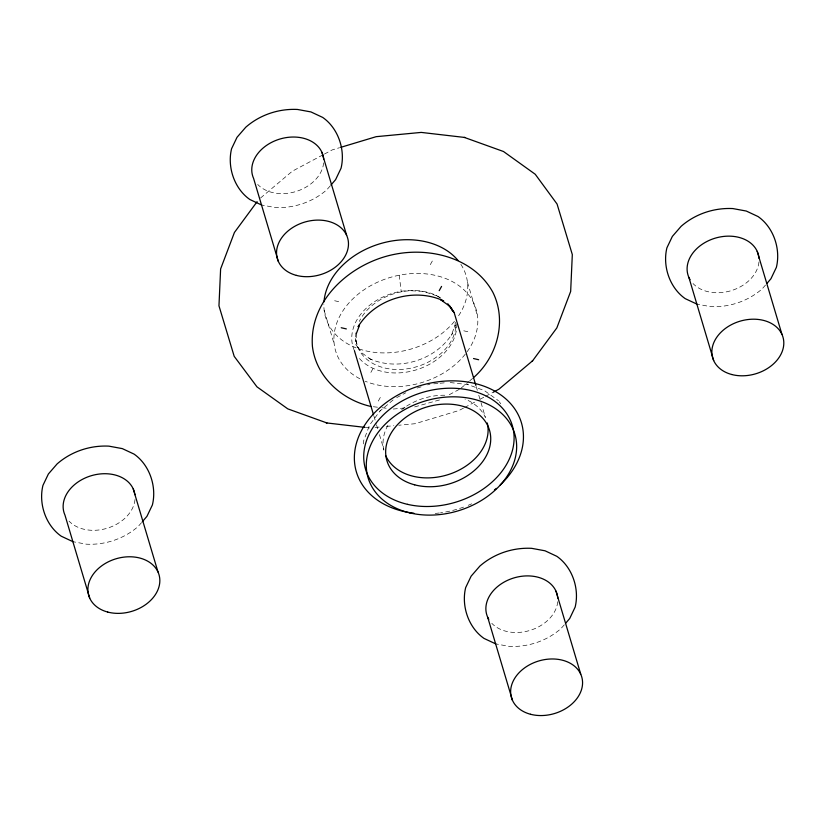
<?xml version="1.0" encoding="UTF-8"?>
<svg xmlns="http://www.w3.org/2000/svg" width="825" height="825" viewBox="0 0 825 825"><rect width="100%" height="100%" fill="white"/><g stroke="black" fill="none" stroke-linecap="round" stroke-linejoin="round"><path stroke-width="0.62" stroke-dasharray="4.12 3.09" d="M356.39 333.661L355.988 341.694L355.142 338.044L358.05 347.645L355.853 344.644L362.134 353.121L371.291 359.669L368.682 358.328C397.702 371.931 435.951 360.473 452.616 333.073L451.162 335.631L455.153 325.132L454.957 328.597L455.276 322.173M363.299 443.902L363.423 441.354L369.538 425.143L379.871 411.118L394.463 398.815M370.889 372.384L373.24 368.084M378.314 401.063L380.676 396.763M430.32 264.639L432.682 260.37M330.186 185.945L326.834 189.76C312.685 202.146 293.855 208.436 275.107 207.508L261.659 205.033M141.549 522.627L138.198 526.443C124.039 538.828 105.208 545.119 86.47 544.191L74.219 541.932M765.518 285.058L762.166 288.874C748.017 301.259 729.187 307.55 710.438 306.622L696.991 304.147M564.29 624.824L560.928 628.629C546.779 641.015 527.948 647.305 509.211 646.377L495.753 643.902M260.576 197.979L292.308 171.208L323.338 154.646M461.134 388.09L468.765 381.645M469.724 380.841L472.581 378.427M379.871 411.118L380.469 410.623M324.452 154.048L332.207 149.913L339.529 147.706M396.712 397.609L405.714 392.803M449.274 394.711L460.175 388.895M463.506 408.107L459.071 410.468L415.099 423.71L398.826 425.246M464.609 407.509L475.685 401.6M480.119 399.228L484.553 396.866M485.667 396.268L493.422 392.133M417.151 388.049L421.802 386.647M427.618 384.904L429.938 384.202M439.467 399.95L414.181 407.055M433.754 383.842L438.838 383.357M440.107 383.243L446.459 382.635M393.257 409.035L404.332 407.993M375.045 427.494L380.057 427.02M386.306 426.432L393.824 425.721M354.43 350.718A53.512 40.074 -16.6 0 1 401.177 291.277C414.934 289.513 430.186 290.431 441.767 298.774L437.683 296.361M450.213 382.542L467.992 384.605L484.378 390.576L498.475 400.713M373.374 406.735L380.83 407.602M382.068 407.736L388.286 408.457M365.733 427.474L369.559 427.917M467.218 384.512L467.992 384.605M334.651 300.743L339.776 301.919M463.784 330.794L468.93 332.011M436.652 295.762L423.101 291.338L410.334 290.709A51.047 38.239 -16.6 0 0 359.308 321.41M499.228 401.734L500.754 403.786M467.455 282.233L477.51 315.965M476.221 386.605L477.324 390.308M478.799 395.247L480.635 401.424M481.006 402.662L485.42 417.471A53.512 40.074 -16.6 0 0 465.022 399.094M373.931 416.151L376.138 423.555M376.509 424.793L377.974 429.732M379.448 434.672L383.862 449.481M324.153 310.396L334.218 344.128M399.228 275.22L401.177 291.277M460.876 264.34A73.281 54.883 -16.6 0 1 457.39 317.532M454.42 321.42A73.281 54.883 -16.6 0 1 373.333 352.213A73.281 54.883 -16.6 0 1 323.864 304.353M456.792 323.843A53.512 40.074 -16.6 0 1 418.677 369.084A53.512 40.074 -16.6 0 1 358.813 357.751M359.886 378.778A73.281 54.883 -16.6 0 1 348.831 303.074A73.281 54.883 -16.6 0 1 447.573 279.304A73.281 54.883 -16.6 0 1 466.012 353.234M465.259 354.193A73.281 54.883 -16.6 0 1 365.238 381.253M383.831 450.141A53.512 40.074 -16.6 0 1 388.585 424.143M401.651 409.623A53.512 40.074 -16.6 0 1 405.622 406.756M406.653 406.096A53.512 40.074 -16.6 0 1 444.923 395.237M455.792 327.298A51.047 38.239 -16.6 0 1 401.393 369.394A51.047 38.239 -16.6 0 1 355.936 332.805M471.663 503.817A86.099 64.484 -16.6 0 1 468.218 505.302M463.537 507.117A86.099 64.484 -16.6 0 1 440.529 512.82M439.302 512.985A86.099 64.484 -16.6 0 1 433.053 513.604M557.721 601.745A36.64 27.442 -16.6 0 1 530.918 630.114A36.64 27.442 -16.6 0 1 491.793 623.318M758.959 261.989A36.64 27.442 -16.6 0 1 732.157 290.359A36.64 27.442 -16.6 0 1 693.031 283.563M323.627 162.876A36.64 27.442 -16.6 0 1 296.825 191.245A36.64 27.442 -16.6 0 1 257.699 184.449M134.991 499.558A36.64 27.442 -16.6 0 1 108.178 527.928A36.64 27.442 -16.6 0 1 69.052 521.132"/><path stroke-width="1.24" d="M356.328 333.661L359.473 325.39M439.199 290.678L441.571 286.409M359.308 325.04L358.102 326.7C375.097 298.753 414.098 287.069 443.695 300.939L440.828 299.857L450.099 306.488L447.686 303.93L453.843 312.242M257.111 201.682L234.424 232.475L220.615 268.95L218.965 305.807L234.197 356.338L256.967 386.843L287.801 408.88L326.968 422.978M493.422 392.133L498.96 389.173L532.651 360.752L556.844 327.907L570.663 291.431L572.313 254.574L557.071 204.043L535.239 174.261L503.477 151.501L464.3 137.404M330.959 185.047L335.589 179.664L341.045 168.248C345.541 149.923 338.302 128.329 322.73 117.439L310.963 111.932L297.505 109.457C278.767 108.529 259.937 114.819 245.788 127.205L237.023 137.301L231.578 148.717C227.081 167.042 234.321 188.647 249.882 199.526L261.659 205.033M142.323 521.73L146.953 516.347L152.398 504.931C156.905 486.606 149.655 465.001 134.093 454.121L122.317 448.614L108.869 446.139C90.131 445.211 71.301 451.502 57.142 463.887L48.386 473.983L42.941 485.399C38.435 503.714 45.684 525.319 61.246 536.209L73.023 541.716M767.064 283.264L770.921 278.778L776.377 267.362C780.873 249.037 773.633 227.432 758.062 216.552L746.295 211.045L732.837 208.57C714.099 207.642 695.269 213.933 681.12 226.318L672.354 236.414L666.909 247.83C662.413 266.145 669.653 287.75 685.214 298.64L696.991 304.147M565.837 623.03L569.693 618.533L575.138 607.118C579.635 588.803 572.395 567.198 556.834 556.318L545.057 550.801L531.609 548.326C512.861 547.398 494.031 553.688 479.882 566.074L471.127 576.17L465.671 587.586C461.175 605.911 468.414 627.516 483.986 638.395L495.753 643.902M473.54 377.623C497.186 356.957 507.22 321.131 492.855 292.267C474.22 258.308 431.166 247.17 395.206 254.193C351.997 262.34 308.736 299.372 312.438 346.572C316.14 376.922 341.911 399.898 370.889 406.447M532.053 361.257L532.651 360.752M340.756 147.335L376.179 136.672L421.235 132.412L465.073 137.497M326.205 422.885L364.97 427.381M341.22 327.731L346.345 328.917M473.529 358.524L478.665 359.741M450.244 306.787L454.142 312.541L475.85 385.378M451.337 307.993L452.791 311.417M757.216 251.377L781.976 334.445M688.927 277.509L713.687 360.566M555.988 591.143L580.748 674.2M487.699 617.265L512.459 700.332M321.884 152.274L346.644 235.331M354.43 350.718L373.56 414.913M278.355 261.453L253.595 178.396A36.64 27.442 -16.6 0 1 280.954 138.734A36.64 27.442 -16.6 0 1 323.658 159.215M133.248 488.947L158.008 572.014M89.719 598.135L64.958 515.078A36.64 27.442 -16.6 0 1 91.554 475.633A36.64 27.442 -16.6 0 1 134.898 494.701M323.978 301.878A73.281 54.883 -16.6 0 1 379.108 244.025A73.281 54.883 -16.6 0 1 457.927 260.37M487.297 422.988A53.512 40.074 -16.6 0 1 448.47 474.519A53.512 40.074 -16.6 0 1 385.708 455.658M413.882 513.212A86.099 64.484 -16.6 0 1 362.897 428.072A86.099 64.484 -16.6 0 1 487.059 387.379A86.099 64.484 -16.6 0 1 500.249 484.904M496.33 488.4A86.099 64.484 -16.6 0 1 494.412 489.978M488.812 619.4A36.64 27.442 -16.6 0 1 513.521 578.047A36.64 27.442 -16.6 0 1 557.752 598.084M690.04 279.644A36.64 27.442 -16.6 0 1 714.759 238.291A36.64 27.442 -16.6 0 1 758.99 258.328M407.468 504.333A76.581 57.358 -16.6 0 0 513.779 432.64A76.581 57.358 -16.6 0 0 395.464 405.096A76.581 57.358 -16.6 0 0 407.468 504.333M414.666 484.832A53.512 40.074 -16.6 0 0 490.648 436.456A53.512 40.074 -16.6 0 0 409.282 414.934A53.512 40.074 -16.6 0 0 414.666 484.832M410.035 512.944A76.581 57.358 -16.6 0 0 516.337 441.251A76.581 57.358 -16.6 0 0 398.032 413.707A76.581 57.358 -16.6 0 0 410.035 512.944M530.475 714.254A36.64 27.442 -16.6 0 0 582.512 681.151A36.64 27.442 -16.6 0 0 526.814 666.394A36.64 27.442 -16.6 0 0 530.475 714.254M731.703 374.498A36.64 27.442 -16.6 0 0 783.75 341.385A36.64 27.442 -16.6 0 0 728.042 326.628A36.64 27.442 -16.6 0 0 731.703 374.498M296.371 275.385A36.64 27.442 -16.6 0 0 348.418 242.272A36.64 27.442 -16.6 0 0 292.72 227.525A36.64 27.442 -16.6 0 0 296.371 275.385M107.735 612.067A36.64 27.442 -16.6 0 0 159.782 578.954A36.64 27.442 -16.6 0 0 104.074 564.207A36.64 27.442 -16.6 0 0 107.735 612.067"/></g></svg>
